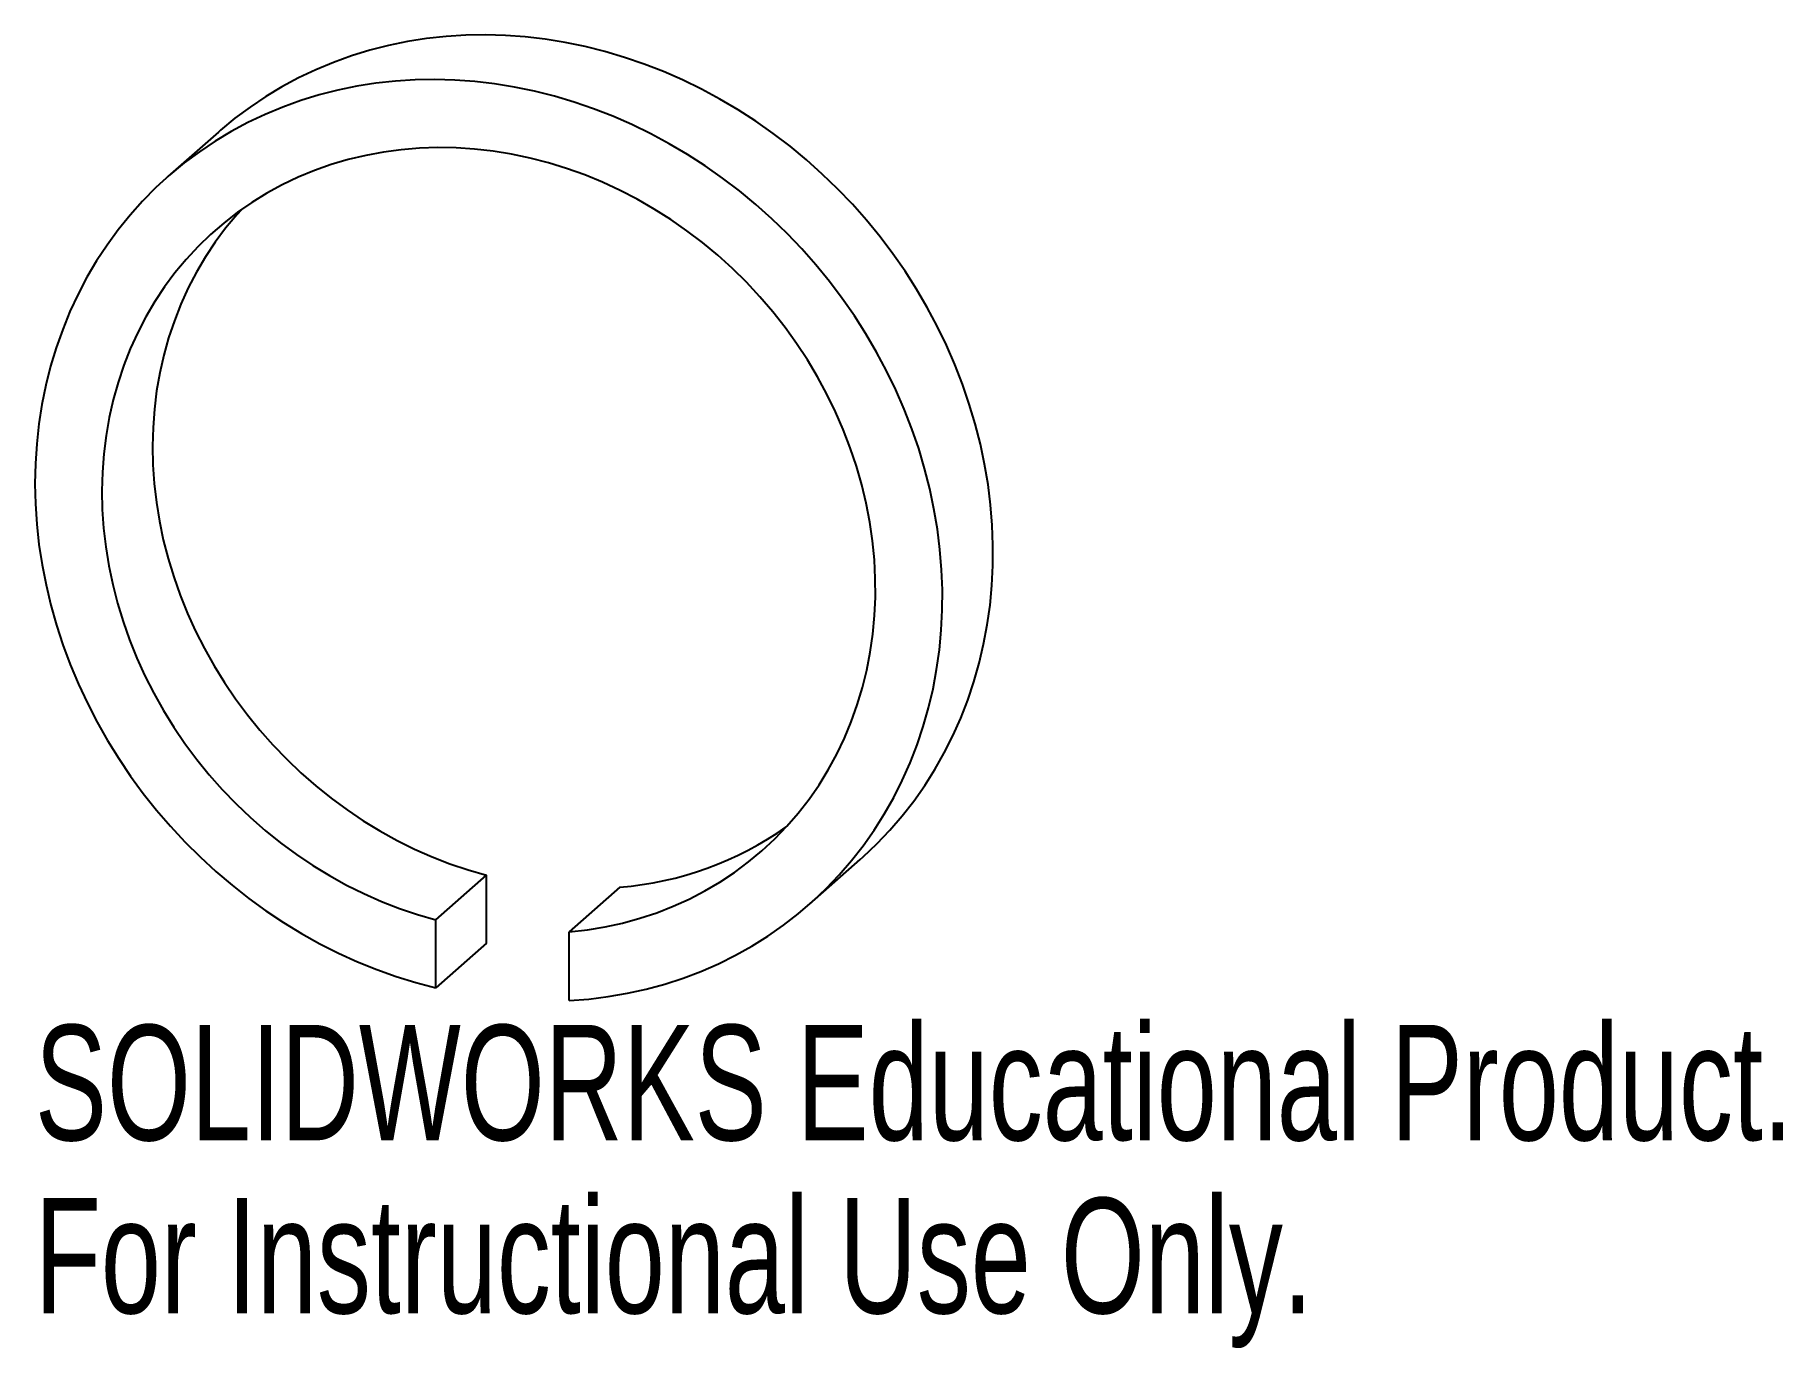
# Paper-space layout '_Dimetric' of a CAD drawing. Header units: millimetres. Extents: x -21.1 to 52.1, y -35.7 to 19.3.
import ezdxf

# ---------------------------------------------------------------- set-up
doc = ezdxf.new("R2010")
doc.units = ezdxf.units.MM
doc.styles.add('SLDTEXTSTYLE0', font='TXT', dxfattribs={"width": 0.7})

psp = doc.layouts.new('_Dimetric')

# ---------------------------------------------------------------- linework, layer by layer
at = {"color": 7, "linetype": 'Continuous', "lineweight": 25}
for p, q in [((-13.447, 15.247), (-15.568, 13.377)), ((11.326, -17.118), (13.447, -15.247)), ((-4.34, -17.776), (-2.219, -15.906)), ((-2.219, -18.757), (-2.219, -15.906)), ((3.38, -16.406), (1.259, -18.276)), ((-4.34, -20.628), (-4.34, -17.776)), ((1.259, -21.159), (1.259, -18.276)), ((-2.219, -18.757), (-4.34, -20.628))]:
    psp.add_line(p, q, dxfattribs=at)
at = {"color": 7, "linetype": 'Continuous', "lineweight": 25, "flags": 128}
for points in [[(13.447, -15.247), (13.576, -15.132), (14.149, -14.589), (14.695, -14.018), (15.212, -13.419), (15.699, -12.795), (16.157, -12.145), (16.582, -11.473), (16.976, -10.777), (17.337, -10.061), (17.664, -9.326), (17.957, -8.572), (18.215, -7.802), (18.438, -7.017), (18.625, -6.218), (18.776, -5.407), (18.891, -4.586), (18.969, -3.756), (19.01, -2.918), (19.014, -2.075), (18.982, -1.228), (18.913, -0.378), (18.807, 0.472), (18.664, 1.322), (18.486, 2.169), (18.272, 3.011), (18.022, 3.848), (17.737, 4.678), (17.418, 5.498), (17.065, 6.308), (16.68, 7.105), (16.261, 7.889), (15.812, 8.657), (15.331, 9.409), (14.821, 10.142), (14.283, 10.856), (13.716, 11.548), (13.123, 12.219), (12.505, 12.865), (11.862, 13.487), (11.196, 14.083), (10.509, 14.651), (9.801, 15.191), (9.074, 15.701), (8.33, 16.181), (7.57, 16.63), (6.794, 17.046), (6.006, 17.43), (5.206, 17.779), (4.396, 18.094), (3.578, 18.374), (2.752, 18.619), (1.921, 18.827), (1.087, 18.999), (0.25, 19.134), (-0.587, 19.232), (-1.423, 19.293), (-2.256, 19.316), (-3.085, 19.302), (-3.908, 19.251), (-4.723, 19.162), (-5.53, 19.036), (-6.325, 18.873), (-7.108, 18.674), (-7.878, 18.438), (-8.632, 18.167), (-9.369, 17.86), (-10.088, 17.519), (-10.788, 17.144), (-11.467, 16.735), (-12.124, 16.295), (-12.757, 15.822), (-13.365, 15.319), (-13.447, 15.247)], [(1.259, -21.159), (2.079, -21.094), (2.892, -20.992), (3.694, -20.853), (4.485, -20.677), (5.264, -20.464), (6.028, -20.216), (6.776, -19.932), (7.507, -19.613), (8.22, -19.259), (8.912, -18.872), (9.583, -18.452), (10.231, -18), (10.856, -17.517), (11.455, -17.003), (12.028, -16.46), (12.574, -15.889), (13.091, -15.29), (13.578, -14.666), (14.035, -14.016), (14.461, -13.343), (14.855, -12.648), (15.215, -11.932), (15.543, -11.197), (15.836, -10.443), (16.094, -9.673), (16.317, -8.888), (16.504, -8.089), (16.655, -7.278), (16.769, -6.457), (16.847, -5.626), (16.889, -4.789), (16.893, -3.946), (16.861, -3.098), (16.791, -2.249), (16.685, -1.398), (16.543, -0.549), (16.365, 0.298), (16.15, 1.141), (15.901, 1.977), (15.616, 2.807), (15.297, 3.627), (14.944, 4.437), (14.558, 5.234), (14.14, 6.018), (13.69, 6.786), (13.21, 7.538), (12.7, 8.271), (12.161, 8.985), (11.595, 9.678), (11.002, 10.348), (10.383, 10.995), (9.741, 11.616), (9.075, 12.212), (8.388, 12.78), (7.68, 13.32), (6.953, 13.83), (6.209, 14.31), (5.448, 14.759), (4.673, 15.175), (3.885, 15.559), (3.085, 15.908), (2.275, 16.223), (1.456, 16.504), (0.631, 16.748), (-0.2, 16.956), (-1.035, 17.128), (-1.871, 17.263), (-2.708, 17.361), (-3.544, 17.422), (-4.378, 17.445), (-5.207, 17.431), (-6.029, 17.38), (-6.845, 17.291), (-7.651, 17.165), (-8.446, 17.002), (-9.23, 16.803), (-9.999, 16.567), (-10.753, 16.296), (-11.491, 15.989), (-12.21, 15.648), (-12.909, 15.273), (-13.588, 14.865), (-14.245, 14.424), (-14.878, 13.952), (-15.486, 13.449), (-16.069, 12.916), (-16.624, 12.354), (-17.152, 11.766), (-17.65, 11.15), (-18.118, 10.51), (-18.555, 9.845), (-18.96, 9.158), (-19.333, 8.449), (-19.672, 7.72), (-19.977, 6.973), (-20.248, 6.209), (-20.484, 5.429), (-20.683, 4.635), (-20.847, 3.828), (-20.975, 3.01), (-21.066, 2.183), (-21.121, 1.348), (-21.138, 0.506), (-21.119, -0.34), (-21.063, -1.189), (-20.97, -2.039), (-20.841, -2.889), (-20.675, -3.737), (-20.474, -4.581), (-20.237, -5.421), (-19.964, -6.253), (-19.658, -7.076), (-19.317, -7.89), (-18.943, -8.692), (-18.536, -9.481), (-18.098, -10.255), (-17.628, -11.013), (-17.129, -11.753), (-16.6, -12.474), (-16.043, -13.174), (-15.46, -13.852), (-14.85, -14.508), (-14.216, -15.138), (-13.558, -15.743), (-12.879, -16.322), (-12.178, -16.872), (-11.458, -17.393), (-10.72, -17.884), (-9.965, -18.344), (-9.195, -18.772), (-8.411, -19.167), (-7.615, -19.529), (-6.808, -19.856), (-5.993, -20.149), (-5.169, -20.406), (-4.34, -20.628)], [(1.259, -18.276), (2.014, -18.19), (2.759, -18.067), (3.493, -17.906), (4.214, -17.708), (4.921, -17.475), (5.612, -17.205), (6.285, -16.9), (6.938, -16.561), (7.571, -16.189), (8.182, -15.783), (8.769, -15.346), (9.331, -14.877), (9.867, -14.379), (10.375, -13.853), (10.855, -13.298), (11.305, -12.718), (11.724, -12.113), (12.112, -11.484), (12.467, -10.833), (12.789, -10.162), (13.076, -9.472), (13.329, -8.764), (13.546, -8.041), (13.727, -7.303), (13.872, -6.553), (13.98, -5.793), (14.052, -5.023), (14.086, -4.246), (14.083, -3.463), (14.043, -2.677), (13.966, -1.89), (13.853, -1.102), (13.702, -0.315), (13.516, 0.467), (13.293, 1.244), (13.036, 2.015), (12.743, 2.776), (12.417, 3.526), (12.057, 4.265), (11.664, 4.989), (11.24, 5.697), (10.786, 6.388), (10.302, 7.06), (9.789, 7.712), (9.249, 8.342), (8.684, 8.948), (8.093, 9.53), (7.479, 10.085), (6.843, 10.613), (6.186, 11.113), (5.511, 11.583), (4.817, 12.021), (4.108, 12.428), (3.385, 12.803), (2.649, 13.143), (1.902, 13.45), (1.146, 13.721), (0.383, 13.956), (-0.386, 14.156), (-1.16, 14.318), (-1.935, 14.443), (-2.711, 14.532), (-3.485, 14.582), (-4.257, 14.595), (-5.023, 14.57), (-5.783, 14.507), (-6.535, 14.407), (-7.276, 14.269), (-8.005, 14.095), (-8.722, 13.884), (-9.422, 13.637), (-10.107, 13.354), (-10.773, 13.037), (-11.419, 12.685), (-12.043, 12.3), (-12.646, 11.883), (-13.223, 11.434), (-13.776, 10.954), (-14.302, 10.445), (-14.8, 9.908), (-15.269, 9.344), (-15.707, 8.754), (-16.115, 8.14), (-16.49, 7.503), (-16.833, 6.845), (-17.142, 6.166), (-17.417, 5.469), (-17.656, 4.756), (-17.86, 4.027), (-18.028, 3.284), (-18.159, 2.53), (-18.254, 1.766), (-18.311, 0.993), (-18.332, 0.214), (-18.315, -0.57), (-18.262, -1.357), (-18.171, -2.145), (-18.044, -2.933), (-17.88, -3.718), (-17.68, -4.498), (-17.444, -5.273), (-17.174, -6.04), (-16.868, -6.798), (-16.529, -7.544), (-16.157, -8.277), (-15.753, -8.996), (-15.318, -9.698), (-14.852, -10.382), (-14.357, -11.047), (-13.834, -11.69), (-13.285, -12.312), (-12.709, -12.909), (-12.11, -13.481), (-11.488, -14.026), (-10.844, -14.544), (-10.18, -15.033), (-9.498, -15.491), (-8.798, -15.918), (-8.084, -16.313), (-7.356, -16.675), (-6.616, -17.003), (-5.865, -17.296), (-5.106, -17.554), (-4.34, -17.776)], [(-12.474, 12.006), (-12.678, 11.779), (-13.147, 11.215), (-13.586, 10.625), (-13.994, 10.011), (-14.369, 9.374), (-14.712, 8.716), (-15.021, 8.037), (-15.295, 7.34), (-15.535, 6.626), (-15.739, 5.898), (-15.906, 5.155), (-16.038, 4.401), (-16.132, 3.637), (-16.19, 2.864), (-16.211, 2.085), (-16.194, 1.301), (-16.14, 0.514), (-16.05, -0.274), (-15.922, -1.062), (-15.759, -1.847), (-15.559, -2.628), (-15.323, -3.402), (-15.052, -4.169), (-14.747, -4.927), (-14.408, -5.673), (-14.036, -6.406), (-13.632, -7.125), (-13.196, -7.827), (-12.731, -8.511), (-12.236, -9.176), (-11.713, -9.82), (-11.163, -10.441), (-10.588, -11.038), (-9.989, -11.61), (-9.366, -12.156), (-8.722, -12.673), (-8.059, -13.162), (-7.376, -13.62), (-6.677, -14.047), (-5.963, -14.442), (-5.234, -14.804), (-4.494, -15.132), (-3.744, -15.425), (-2.985, -15.683), (-2.219, -15.906)]]:
    psp.add_lwpolyline(points, dxfattribs=at)
at = {"color": 7, "linetype": 'Continuous', "lineweight": 25}
psp.add_arc((2.228, -2.348), 14.104, 274.68831, 305.17574, dxfattribs=at)

# ---------------------------------------------------------------- texts
at = {"color": 7, "linetype": 'Continuous', "char_height": 4.83362, "attachment_point": 1, "style": 'SLDTEXTSTYLE0'}
for s, insert in [('SOLIDWORKS Educational Product.', (-21.138, -22.178)), ('For Instructional Use Only.', (-21.138, -29.429))]:
    psp.add_mtext(s, dxfattribs=dict(at, insert=insert))

doc.saveas('drawing.dxf')
